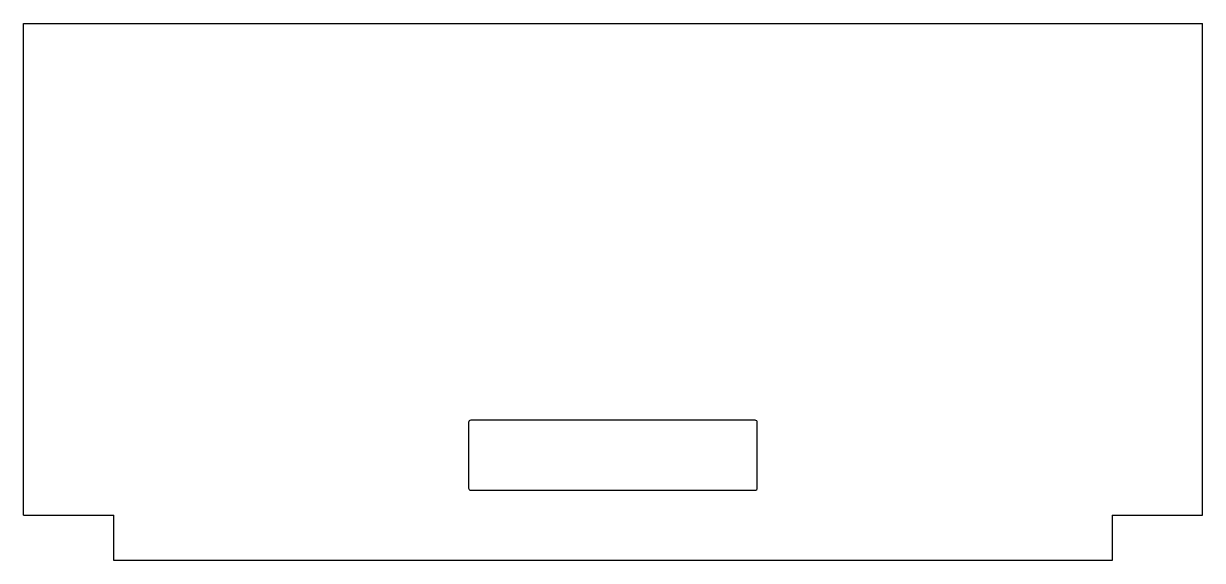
# Model space of a CAD drawing. Header units: millimetres. Extents: x -410 to 668, y -63 to 429.
import ezdxf

# ---------------------------------------------------------------- set-up
doc = ezdxf.new("R2010")
doc.units = ezdxf.units.MM
doc.linetypes.add('K5LT_BASIC', pattern=[0])
doc.layers.add('Системный слой', color=7, linetype='Continuous')

msp = doc.modelspace()

# ---------------------------------------------------------------- linework, layer by layer
at = {"layer": 'Системный слой', "color": 150, "linetype": 'K5LT_BASIC', "lineweight": 30}
for p, q in [((-409.9, 428.7), (-371.3, 428.7)), ((-409.9, -21.3), (-409.9, 428.7)), ((-371.3, 428.7), (-368.5, 428.7)), ((-368.5, 428.7), (626.7, 428.7)), ((626.7, 428.7), (629.5, 428.7)), ((629.5, 428.7), (668.1, 428.7)), ((668.1, -21.3), (668.1, 428.7)), ((259.1, 65.7), (-0.9, 65.7)), ((-2.9, 63.7), (-2.9, 3.7)), ((261.1, 3.7), (261.1, 63.7)), ((-0.9, 1.7), (259.1, 1.7)), ((-409.9, -21.3), (-371.3, -21.3)), ((-371.3, -21.3), (-368.5, -21.3)), ((-368.5, -21.3), (-327.5, -21.3)), ((-327.5, -23.8), (-327.5, -21.3)), ((585.7, -21.3), (626.7, -21.3)), ((585.7, -21.3), (585.7, -23.8)), ((626.7, -21.3), (629.5, -21.3)), ((629.5, -21.3), (668.1, -21.3)), ((-327.5, -62.6), (-327.5, -23.8)), ((585.7, -23.8), (585.7, -62.6)), ((585.7, -62.6), (-327.5, -62.6))]:
    msp.add_line(p, q, dxfattribs=at)
for centre, start, end in [((-0.9, 63.7), 90, 180), ((259.1, 63.7), 0, 90), ((-0.9, 3.7), 180, 270), ((259.1, 3.7), 270, 0)]:
    msp.add_arc(centre, 2, start, end, dxfattribs=at)

doc.saveas('drawing.dxf')
